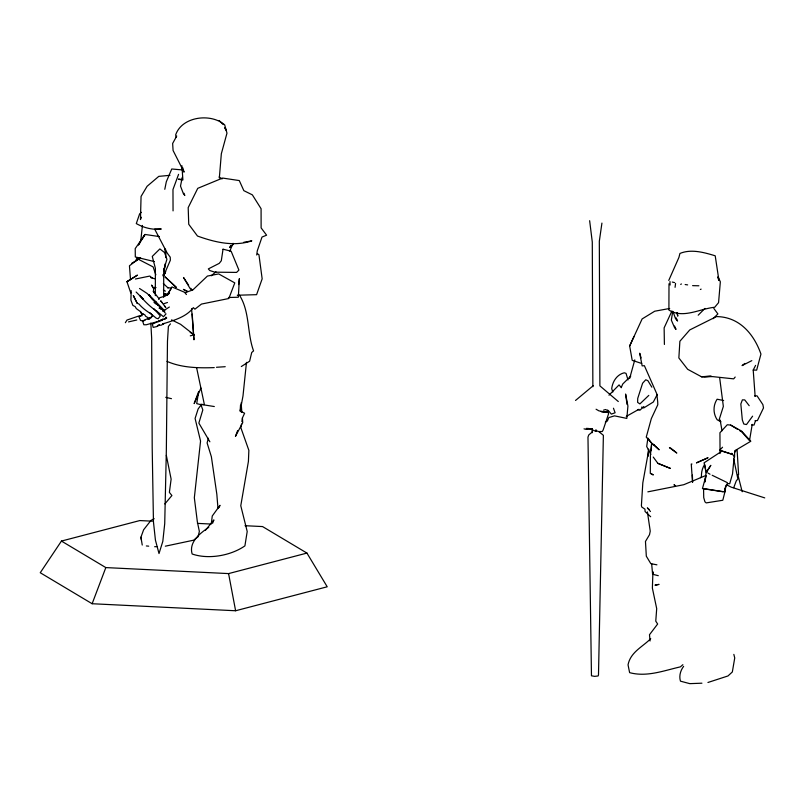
<?xml version="1.0" encoding="UTF-8"?>
<svg xmlns="http://www.w3.org/2000/svg" width="805" height="805" viewBox="0 0 805 805"><rect width="100%" height="100%" fill="white"/><g stroke="black" fill="none" stroke-linecap="round" stroke-linejoin="round"><path stroke-width="1.21" d="M648.156 456.284L648.458 449.19M155.325 295.616L155.395 268.377L152.266 256.423L159.873 248.916L164.552 252.559L166.907 259.27L163.727 269.997L163.656 297.236M592.178 428.985L592.168 432.738L592.53 431.752L588.757 434.952L587.972 437.115L591.464 675.787L594.623 676.371L598.135 675.959L598.487 674.972L603.378 435.314L599.202 431.913M652.976 574.086L653.016 571.802M131.185 290.645L130.903 300.154L132.855 305.397L135.19 306.614L136.297 308.577L140.372 311.555L141.106 312.934L144.9 314.906L145.584 316.204L148.774 318.176L151.109 317.834L152.346 315.319L150.153 312.883M165.055 264L164.934 267.683L163.928 269.695M165.407 252.941L165.528 249.248M652.905 572.325L652.382 588.133L656.699 608.62L655.763 621.168L657.645 624.016L649.484 634.732L650.068 640.991M240.514 405.187L240.182 410.993L241.862 412.452L241.118 402.933M651.134 450.74L651.678 443.243L647.914 438.041L646.687 446.503L650.863 454.483M165.599 257.6L165.88 253.867L164.794 248.906M219.332 178.046L221.335 153.775L226.97 133.167L224.706 124.876C210.94 112.861 181.91 116.383 175.651 134.938L176.255 137.454M140.744 241.118L142.425 225.43M704.979 481.692L706.106 472.404L710.825 465.34L706.911 471.489L705.834 471.096L704.093 462.815L721.954 451.112L732.288 454.342L719.781 450.216L722.548 447.218M734.15 456.988L732.53 473.873L729.702 483.745L727.529 483.564L725.426 486.23M246.471 362.351L242.999 395.909L240.182 410.993L244.609 413.227L242.436 417.896L241.862 421.619M724.872 491.382L725.295 487.679L724.812 489.762M211.403 523.099L212.258 516.005L220.007 505.329L219.051 507.542M238.622 284.588L239.357 278.681L238.34 297.236L228.409 297.508M724.731 492.61L722.81 500.257L706.196 502.904L704.918 501.797L703.721 497.581L703.56 488.595L724.329 491.835M675.063 287.325L675.576 283.441M256.715 254.994L257.258 250.919L262.007 237.052L266.596 235.191L261.122 227.895L261.082 208.726L252.357 194.86L243.835 190.654L239.286 180.572L222.623 178.066L197.758 188.33L188.189 207.62L188.742 224.293L197.487 236.036C214.653 242.235 233.933 246.904 251.834 240.846L243.794 242.285M668.995 283.773L668.905 310.066C683.214 318.981 699.636 308.718 714.709 307.269L718.563 302.65L720.344 281.851L718.02 276.678M705.089 481.823L705.864 476.127L702.443 488.605L723.091 491.775M601.929 223.086L599.323 241.238L599.896 385.877L618.31 401.534M724.913 492.278L725.597 487.649L727.529 483.564M241.48 424.104L240.906 427.837L248.866 450.367L248.413 461.436L240.776 505.721L247.205 531.501L244.911 545.881C230.783 555.692 208.555 559.696 192.143 554.001C188.601 542.067 200.113 533.242 208.757 527.315M672.739 311.324L671.34 320.128L674.56 327.645L676.009 329.386L674.57 326.045M752.222 424.366L749.505 440.627L741.828 431.983L739.795 430.725M648.85 449.401L642.823 482.819L641.404 505.5L641.726 506.999L644.966 509.173L645.067 511.507L650.682 516.76M164.794 189.306L166.313 181.749L171.757 168.99L182.906 169.966M182.282 177.271L180.501 186.066L183.349 193.603L184.808 195.474L183.953 193.23M588.546 428.451L586.251 428.481L590.075 428.783L595.982 431.44L596.173 430.695L598.568 431.54L602.311 431.52L603.156 429.961L608.62 413.649L607.996 412.261L601.114 411.576L607.453 412.391L598.93 410.862L596.082 409.232M629.641 378.521L634.783 359.875M208.374 438.212L207.106 442.941L211.373 456.727L216.837 494.27L217.984 508.579M163.314 276.528L170.378 260.166L170.227 257.167L167.279 253.183L154.671 229.103L161.242 228.992C152.548 230.119 143.884 227.815 136.297 223.589L139.617 213.889L141.298 212.309M755.583 420.532L754.023 425.07L751.699 424.909M163.667 275.551L165.699 271.607M141.398 539.994L140.935 537.187L143.622 529.781L150.927 520.463L154.178 518.692M178.579 174.343L172.974 189.537L173.055 210.89M733.717 487.689L736.233 480.957L737.873 478.895L733.717 458.931M237.636 430.595L235.452 436.37L242.708 422.695L242.436 417.896M92.132 603.73L105.827 567.585L228.58 573.593L306.936 553.085L327.212 586.785L235.613 610.754L92.132 603.73L40.25 572.737L61.442 541.071L139.798 520.563L152.326 521.177M668.764 280.422L678.907 257.449L679.943 253.444C691.163 248.755 704.144 252.438 715.212 255.799L718.935 280.432L717.728 277.443M212.58 523.31L213.889 519.929L205.476 530.254M141.388 217.249L140.452 219.564L141.066 196.42L147.114 186.267L158.796 176.365L169.966 175.329M229.777 251.2L233.058 243.311M137.152 257.429L135.713 260.89L139.547 257.66M200.928 388.04L194.156 403.607L198.684 391.431L196.702 403.617L201.21 404.794L198.131 408.97L195.092 418.469L200.556 441.049L194.337 497.742L197.356 521.871L199.358 531.401L198.05 536.784L193.532 540.205L165.327 546.182M641.676 363.468L632.197 360.328L629.661 345.979L633.897 336.762M629.661 345.979L642.128 318.931L654.727 311.213L669.7 308.466M671.873 311.092L664.135 327.866L664.397 344.46M153.524 289.548L154.59 287.264M163.797 275.541L165.216 272.593M755.14 396.342L753.208 370.059L755.593 365.379M657.121 394.732L653.338 401.997L643.708 407.974L641.565 407.089M176.718 136.045L172.642 143.461L173.085 150.505L184.063 172.159L182.795 167.802M230.864 245.404L229.586 247.538L233.329 244.297M621.42 387.125L622.758 383.995L630.738 376.116M138.541 244.79L144.85 234.426L159.34 236.579M125.359 322.714L126.989 320.058L138.691 316.033L142.072 315.721M138.541 244.901L140.422 241.862M141.68 239.84L144.83 234.768L135.22 248.594L135.31 256.976L154.339 261.575M158.706 299.39L159.793 297.679L165.206 296.089L169.503 293.111L167.45 295.012L171.938 286.902L185.744 292.789M683.626 666.359C680.456 670.485 678.867 676.089 680.467 681.171L689.805 683.646L701.93 683.193M704.767 464.394C702.312 467.775 701.286 472.354 701.447 476.5L700.451 477.697M752.615 416.165L746.487 424.567L743.78 424.014L742.321 419.958L740.831 403.999L742.391 399.874L744.726 399.884L749.203 405.7M170.449 323.882L168.396 326.438L167.47 341.219L166.343 450.428L164.723 523.632L162.811 541.383L159.008 553.548L155.435 540.165L153.453 521.871L152.195 447.681L151.662 338.14L150.827 323.026M734.532 452.531L736.555 450.055L735.518 450.75M735.186 377.042L733.677 378.863L712.717 376.619L701.366 376.69L687.661 369.304L678.857 357.953L679.883 341.27L689.754 329.929L716.45 316.586C739.252 316.778 753.883 333.884 760.946 354.069L756.66 370.129L753.208 370.059M164.864 503.93L171.898 495.528L169.382 492.388L171.123 479.126L166.343 455.429M162.65 275.23L164.26 273.398M166.021 313.88L163.465 316.737L156.643 311.072M608.983 395.195L619.075 384.901L621.319 387.728M698.207 315.188L704.928 308.426M713.089 318.689L717.889 313.93L713.814 308.416M650.742 638.667C642.531 646.908 630.476 652.131 628.041 664.85L629.621 672.648C646.848 677.287 663.783 670.635 680.386 666.862L682.861 664.688M648.8 395.386L639.905 403.909L637.62 402.369L637.731 398.395L642.611 383.21L645.761 379.779L647.904 380.695L651.859 387.185M643.819 406.535L639.864 410.268L637.55 409.534M211.242 275.793L215.971 271.768M575.525 400.457L593.215 385.706M744.846 363.437L742.069 365.601L751.82 360.64M153.624 288.462L151.652 285.242L153.624 288.462L156.019 287.556M164.955 318.891L166.524 317.754M143.189 314.071L138.983 316.858L140.543 320.45L142.908 321.044L144.96 320.32M162.811 311.273L169.372 307.017M241.309 366.547L249.62 361.214L251.734 352.469L253.565 350.9C247.004 333.149 249.963 311.706 239.467 295.173M603.478 410.178L605.501 409.534L608.761 411.063L611.327 414.102L615.111 412.774L613.46 408.216M131.577 263.406L140.593 257.902M150.847 317.291L152.618 316.204M154.027 302.529L155.898 301.412M149.971 317.834L147.969 318.981L149.71 318.81M605.34 422.142L607.393 420.955L608.822 417.574L614.527 415.853L626.813 418.419L627.92 406.092L625.576 394.027L627.045 404.422M626.28 416.406L638.949 409.272M680.658 284.366L681.443 283.974M700.34 289.498L701.125 289.116M160.326 320.4L152.326 324.174L153.181 327.394L156.583 326.619L159.471 324.958L157.438 325.623L161.513 325.059L164.099 323.409L162.61 324.013C173.498 320.37 186.247 317.21 193.331 307.641L194.921 309.17L201.471 304.069L228.841 298.504L234.778 282.897L218.678 273.921L207.408 276.065L192.848 289.931L184.919 292.728L186.428 294.529M706.035 475.423L683.797 484.701L647.854 491.845M162.288 319.837L166.685 318.045M163.948 303.696L167.47 302.479M158.977 321.195L146.309 324.767L143.843 324.757L142.586 320.994L146.631 319.072L149.599 318.81M190.282 335.836L194.116 334.87L180.582 324.304L171.576 319.877M128.508 321.909L136.8 319.988M164.441 318.84L166.353 318.398M163.677 295.656L167.148 294.922M135.391 279.013L149.811 276.065L152.437 278.178M658.571 584.47L654.968 585.175L659.064 584.35M167.692 287.757L171.525 288.049L167.259 294.338M707.937 682.479L727.982 675.959L732.339 671.964L734.734 657.947L733.848 654.385M591.886 428.642L585.869 429.317L584.017 428.844M216.475 367.281L225.219 366.698M711.298 376.338L701.366 376.69L710.543 376.338M154.641 546.716L157.015 546.595M592.389 428.683L590.075 428.783L592.148 428.813M704.355 376.649L711.469 376.358M237.284 295.234L256.594 294.67L262.158 278.842L258.948 254.762L257.54 253.776M755.1 420.673L757.394 420.613L763.502 407.924L762.868 404.603L757.032 395.819L754.577 395.879M214.241 367.613C198.443 368.157 181.578 367.815 166.997 361.365M692.602 285.644L698.871 285.785M691.968 464.032L691.264 464.012L692.511 482.215M197.416 523.381L211.192 524.055M245.012 525.705L262.551 526.571L306.936 553.085M209.874 441.804L198.855 423.098L202.82 409.916L200.787 404.382L204.379 404.573L196.641 367.865M181.799 179.394L178.378 179.143L181.89 180.058M150.686 277.614L154.791 278.782M146.339 545.951L148.714 546.172M731.745 453.265L734.573 457.059L734.623 450.84L750.813 441.251L741.586 431.047L730.648 425.07L727.277 424.758L719.942 432.738L720.052 453.527M685.166 284.527L687.641 284.9M707.102 472.565L706.116 472.495M200.787 404.382L214.311 406.545M656.93 564.828L650.822 563.661L646.314 556.195L645.469 541.453L649.514 534.691L650.239 531.149L647.401 511.879M167.188 294.439L163.838 293.694L167.349 294.6M672.286 282.052L674.6 282.605M165.75 397.328L171.465 398.676M658.279 575.696L652.593 574.247L651.648 563.641M723.635 400.528L717.114 399.22C712.958 405.438 713.049 413.529 717.154 419.757L720.978 421.79M764.75 497.893L731.232 487.156L726.855 484.942M137.212 303.324L133.378 295.676L137.212 303.324L138.943 303.978C142.334 308.104 146.933 311.324 151.451 314.192L156.22 318.186L158.183 318.77L160.316 315.942L153.886 308.748M671.038 448.315L669.438 447.691L676.814 453.044L671.994 449.099M657.846 463.328L670.384 468.399L657.846 463.328L653.268 457.079M154.5 302.821L158.062 305.065L161.161 308.506M161.946 309.362L159.259 308.114L161.946 309.362L165.206 312.974M712.184 475.272L727.368 482.648M187.706 291.581L183.399 289.398L187.495 291.45M163.375 289.991L165.397 291.128M708.078 473.119L710.01 474.226M61.442 541.071L105.827 567.585M651.648 473.914L653.318 474.93L650.289 473.441L650.42 454.694L651.678 443.243L646.244 437.145L651.326 418.62L657.786 404.774L657.705 401.886L656.84 393.947L644.392 365.701L642.149 365.873L639.703 353.204L641.102 357.943M730.648 425.07L737.762 429.468M155.385 303.384L158.062 305.065L151.732 298.736L148.804 294.62L164.864 310.951M190.211 332.374L194.116 334.87M219.161 176.979L222.13 178.891M139.517 288.472L147.124 293.453L150.424 296.552M675.566 485.777L673.976 484.711L675.476 486.331M157.186 311.555C150.706 307.248 145.121 301.835 140.1 295.868L143.32 299.178L136.126 292.034M163.355 283.541L168.034 287.928M649.051 509.334L647.341 507.875L650.46 511.497M705.834 471.096L704.959 465.532M219.161 120.519L223.237 124.614M162.006 302.459L160.648 300.768L165.78 307.591L164.582 305.87M224.927 128.398L226.366 130.36L224.806 127.482M188.652 285.232L183.5 277.473L190.091 288.532L192.133 290.333L190.735 288.291M159.149 298.886L153.202 291.189L154.067 292.839L153.493 290.444M163.516 269.142L165.065 272.482M676.17 317.915L677.569 321.034L675.526 318.649L673.232 312.179M140.523 311.475L141.68 314.121M612.857 392.015L611.709 388.735C612.514 381.55 616.922 374.516 624.278 372.796L626.048 373.379L628.011 379.96M155.838 274.787L153.111 266.898L138.219 259.2L129.444 265.781L130.501 279.405L126.959 281.76L130.792 293M676.854 312.974L677.8 316.164L677.267 312.531M742.19 491.734L737.833 474.678L738.598 474.588L737.118 450.267M607.735 410.288L608.258 412.734L607.856 410.228M228.58 573.593L235.613 610.754M722.015 430.756L720.163 420.16L719.217 419.506L723.343 406.414L719.66 377.726M140.935 537.187L142.244 545.055M589.642 220.701L592.289 242.064L592.862 386.702M191.57 308.697L193.975 339.801L192.204 314.111M181.92 165.709L182.906 179.968M669.971 281.509L670.122 285.04M165.981 317.1L166.021 318.367M692.381 475.101L692.652 482.115M595.972 429.689L595.982 431.44M223.035 249.208L221.305 260.76L219.212 263.376L208.324 268.91L209.773 270.53L214.814 272.181L236.59 272.402L238.914 270.098L231.126 251.2L223.035 249.208M159.702 320.853L158.394 321.718L162.54 319.313L159.702 320.853M163.033 319.263L160.93 320.652L163.033 319.263M134.717 276.799L126.959 281.76L137.444 275.109L134.717 276.799M707.867 457.824L696.526 462.825L707.867 457.824M654.264 445.044L651.849 443.344L659.174 449.814L654.264 445.044M176.154 287.234L165.166 276.97L176.154 287.234"/></g></svg>
